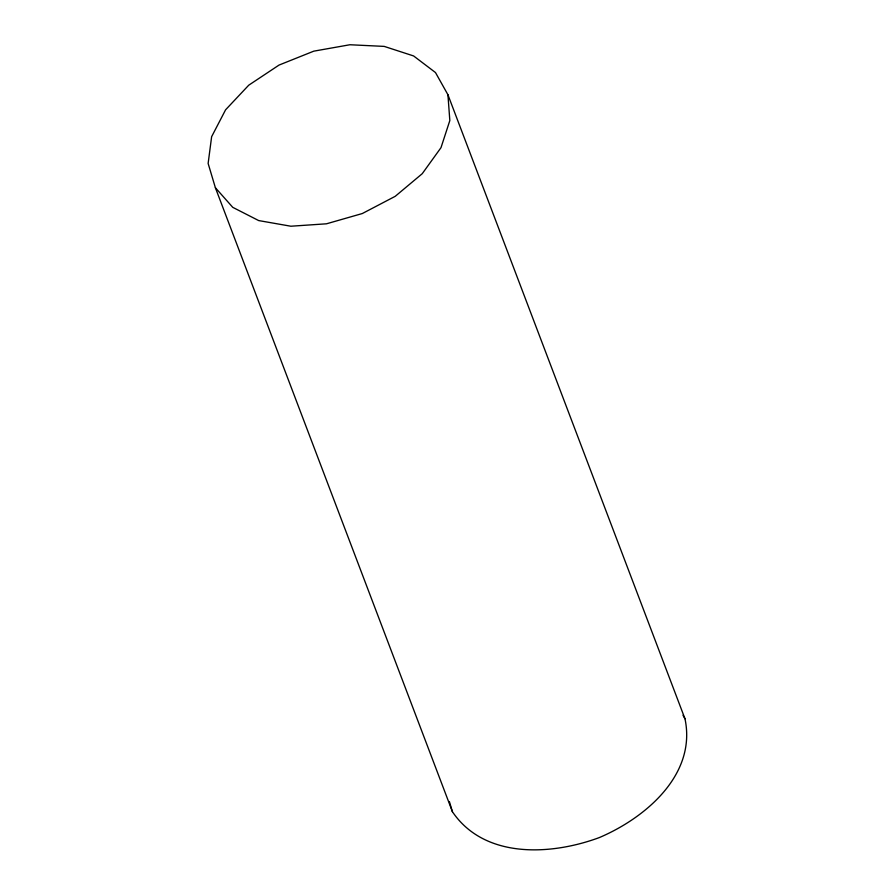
<?xml version="1.0" encoding="UTF-8"?>
<svg xmlns="http://www.w3.org/2000/svg" width="895" height="895" viewBox="0 0 895 895"><rect width="100%" height="100%" fill="white"/><g stroke="black" fill="none" stroke-linecap="round" stroke-linejoin="round"><path stroke-width="1.34" d="M215.382 187.726L232.745 207.338L258.677 220.573L290.875 226.222L326.474 223.806L362.318 213.536L395.21 196.329L422.239 173.697L441 147.664L449.827 120.545L447.925 94.736L435.485 72.551L413.591 55.937L384.201 46.395L349.911 44.75L313.787 51.16L279.039 65.066L248.732 85.204L225.585 109.816L211.634 136.689L208.132 163.449L215.382 187.726L452.422 811.743C484.609 859.301 551.521 855.318 599.359 837.563C645.508 817.907 696.769 774.645 684.977 718.763L447.925 94.736M683.008 715.262L684.977 718.763M449.379 801.528L452.422 811.743"/></g></svg>
